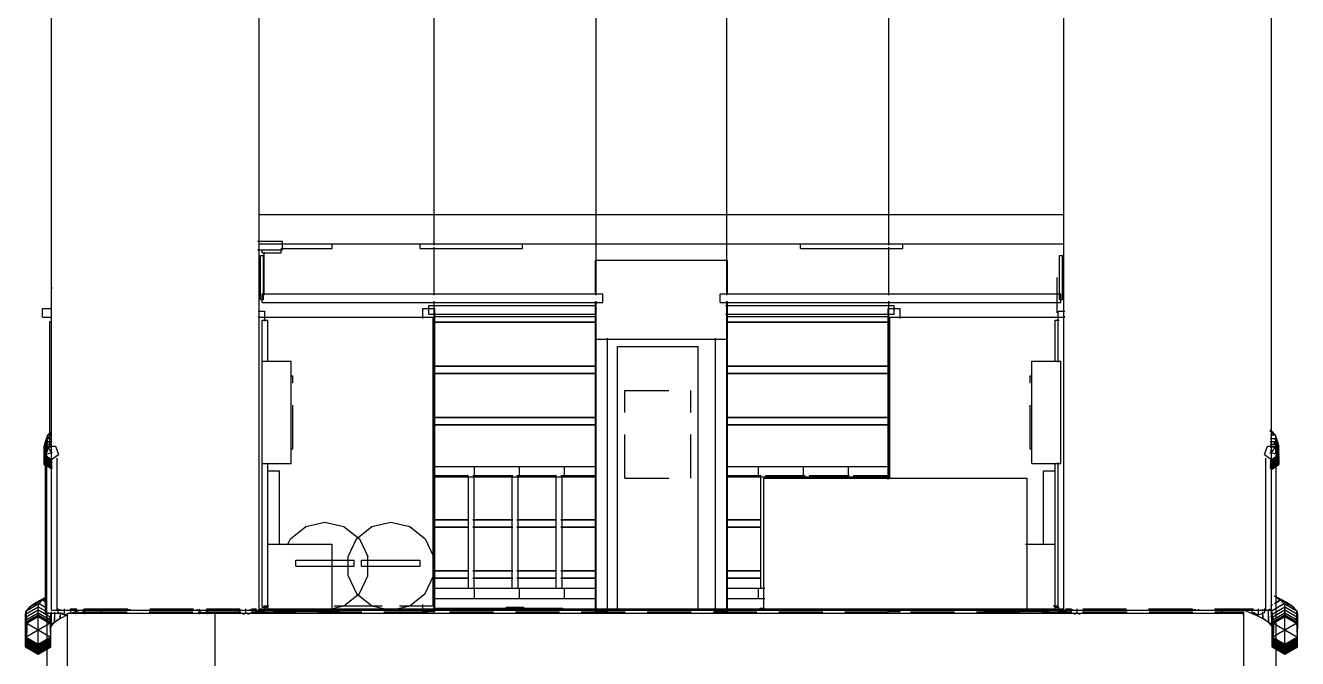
# Model space of a CAD drawing. Extents: x 5 to 836, y 5 to 589.
# Drawn here: x 422.5 to 509.5, y 228.7 to 271.9 of the extents above; entities that cross this region are included whole.
import ezdxf

# ---------------------------------------------------------------- set-up
doc = ezdxf.new("R2010")
doc.units = 0
doc.linetypes.add('DASHED', pattern=[4.5, 3, -1.5])
for name, color, linetype in [('CUT', 7, 'CONTINUOUS'), ('DETAIL', 8, 'CONTINUOUS'), ('MARKING', 4, 'DASHED'), ('OUTLINE', 7, 'CONTINUOUS')]:
    doc.layers.add(name, color=color, linetype=linetype)

msp = doc.modelspace()

# ---------------------------------------------------------------- linework, layer by layer
at = {"layer": 'CUT'}
for p, q in [((438.5, 257), (438.5, 259)), ((438.5, 259), (493.5, 259)), ((493.5, 257), (493.5, 259)), ((438.5, 257), (493.5, 257)), ((423.82, 242.63), (424.01, 243.19)), ((423.82, 242.63), (424.3, 242.28)), ((424, 231.88), (424, 242.58)), ((424.01, 243.19), (424.59, 243.19)), ((424.3, 242.28), (424.78, 242.63)), ((424.59, 243.19), (424.78, 242.63)), ((507.22, 242.63), (507.41, 243.19)), ((507.22, 242.63), (507.7, 242.28)), ((507.41, 243.19), (507.99, 243.19)), ((507.7, 242.28), (508.18, 242.63)), ((507.99, 243.19), (508.18, 242.63)), ((508, 231.88), (508, 242.58)), ((424.7, 232), (424.7, 242.38)), ((507.3, 232), (507.3, 242.38)), ((473, 232), (473, 241)), ((473, 241), (491, 241)), ((491, 232), (491, 241)), ((441, 235.4), (445, 235.4)), ((441, 235), (441, 235.4)), ((441, 235), (445, 235)), ((445, 235), (445, 235.4)), ((445.5, 235), (445.5, 235.4)), ((445.5, 235.4), (449.5, 235.4)), ((445.5, 235), (449.5, 235)), ((449.5, 235), (449.5, 235.4)), ((422.53, 231.18), (423.4, 231.68)), ((423.4, 231.68), (424.27, 231.18)), ((424, 231.88), (424, 229.06)), ((424.7, 232), (507.3, 232)), ((438.5, 232.03), (438.5, 232.08)), ((438.5, 232.08), (493.5, 232.08)), ((438.5, 232.03), (493.5, 232.03)), ((493.5, 232.03), (493.5, 232.08)), ((507.73, 231.18), (508.6, 231.68)), ((508, 229.06), (508, 231.88)), ((508.6, 231.68), (509.47, 231.18)), ((422.53, 230.18), (422.53, 231.18)), ((424.27, 230.18), (424.27, 231.18)), ((507.73, 230.18), (507.73, 231.18)), ((509.47, 230.18), (509.47, 231.18)), ((422.53, 230.18), (423.4, 229.68)), ((423.4, 229.68), (424.27, 230.18)), ((507.73, 230.18), (508.6, 229.68)), ((508.6, 229.68), (509.47, 230.18)), ((424, 229.06), (424, 227.88)), ((508, 227.88), (508, 229.06))]:
    msp.add_line(p, q, dxfattribs=at)
at = {"layer": 'DETAIL'}
for p, q in [((438.5, 232), (438.5, 276.07)), ((461.54, 253.51), (461.54, 275.8)), ((470.46, 253.51), (470.46, 275.8)), ((493.5, 232), (493.5, 276.07)), ((424.3, 232), (424.3, 273.5)), ((450.46, 256.91), (450.46, 273.07)), ((481.54, 256.91), (481.54, 273.07)), ((507.7, 232), (507.7, 273.5)), ((438.4, 257.2), (440.1, 257.2)), ((438.4, 256.6), (440.1, 256.6)), ((438.7, 256.4), (438.7, 256.6)), ((439.98, 257), (443.5, 257)), ((439.98, 256.7), (443.5, 256.7)), ((440, 256.4), (440, 256.6)), ((440.1, 256.6), (440.1, 257.2)), ((443.5, 256.7), (443.5, 257)), ((449.5, 256.7), (449.5, 257)), ((449.5, 257), (456.5, 257)), ((449.5, 256.7), (456.5, 256.7)), ((450.46, 253.51), (450.46, 256.79)), ((456.5, 256.7), (456.5, 257)), ((475.5, 256.7), (475.5, 257)), ((475.5, 257), (482.5, 257)), ((475.5, 256.7), (482.5, 256.7)), ((481.54, 253.51), (481.54, 256.79)), ((482.5, 256.7), (482.5, 257)), ((438.6, 253.2), (438.6, 256.2)), ((438.6, 256.2), (438.8, 256.2)), ((438.7, 256.4), (440, 256.4)), ((438.8, 253.2), (438.8, 256.2)), ((493.2, 256.2), (493.4, 256.2)), ((493.2, 253.2), (493.2, 256.2)), ((493.4, 253.2), (493.4, 256.2)), ((424.3, 254), (424.37, 254)), ((438.6, 253.2), (438.8, 253.2)), ((438.7, 253), (438.7, 253.6)), ((438.7, 253.6), (462, 253.6)), ((438.7, 253), (462, 253)), ((450.46, 232), (450.46, 253.09)), ((461.54, 232), (461.54, 253.09)), ((462, 253), (462, 253.6)), ((470, 253.6), (493.3, 253.6)), ((470, 253), (470, 253.6)), ((470, 253), (493.3, 253)), ((470.46, 232), (470.46, 253.09)), ((481.54, 240.96), (481.54, 253.09)), ((493.2, 253.2), (493.4, 253.2)), ((493.3, 253), (493.3, 253.6)), ((423.7, 252.6), (424.3, 252.6)), ((423.7, 252), (423.7, 252.6)), ((438.43, 252.4), (438.9, 252.4)), ((438.9, 251.72), (438.9, 252.4)), ((449.7, 252.6), (450.5, 252.6)), ((449.7, 251.9), (449.7, 252.6)), ((450.1, 252.2), (450.1, 252.8)), ((450.1, 252.8), (461.55, 252.8)), ((450.1, 252.2), (461.55, 252.2)), ((450.5, 231.9), (450.5, 252.6)), ((461.5, 231.9), (461.5, 252.6)), ((461.5, 252.6), (461.57, 252.6)), ((470.38, 252.8), (481.9, 252.8)), ((470.38, 252.2), (481.9, 252.2)), ((470.43, 252.6), (470.5, 252.6)), ((470.5, 231.9), (470.5, 252.6)), ((481.5, 252.6), (482.3, 252.6)), ((481.5, 240.92), (481.5, 252.6)), ((481.9, 252.2), (481.9, 252.8)), ((482.3, 251.9), (482.3, 252.6)), ((493.1, 248.92), (493.1, 252.4)), ((493.1, 252.4), (493.57, 252.4)), ((423.7, 252), (424.3, 252)), ((424.2, 243.12), (424.2, 251.7)), ((424.2, 251.7), (424.33, 251.7)), ((438.43, 252.04), (438.5, 252.04)), ((438.43, 252), (450.4, 252)), ((438.7, 251.8), (439.1, 251.8)), ((438.7, 232.2), (438.7, 251.8)), ((439.1, 248.94), (439.1, 251.8)), ((450.37, 251.68), (461.56, 251.68)), ((450.37, 251.65), (461.56, 251.65)), ((450.4, 232.3), (450.4, 252)), ((450.46, 252.04), (461.54, 252.04)), ((470.44, 251.68), (481.56, 251.68)), ((470.44, 251.65), (481.56, 251.65)), ((470.46, 252.04), (481.54, 252.04)), ((481.6, 252), (493.57, 252)), ((481.6, 240.96), (481.6, 252)), ((492.9, 251.8), (493.17, 251.8)), ((492.9, 248.94), (492.9, 251.8)), ((493.5, 252.04), (493.57, 252.04)), ((462.3, 231.9), (462.3, 250.57)), ((469.7, 231.9), (469.7, 250.57)), ((463, 232), (463, 250)), ((463, 250), (468.5, 250)), ((468.5, 232), (468.5, 250)), ((438.7, 249), (440.7, 249)), ((440.7, 242), (440.7, 249)), ((450.37, 248.68), (461.56, 248.68)), ((450.37, 248.66), (461.56, 248.66)), ((470.44, 248.68), (481.56, 248.68)), ((470.44, 248.66), (481.56, 248.66)), ((491.3, 249), (493.3, 249)), ((491.3, 242), (491.3, 249)), ((493.3, 242), (493.3, 249)), ((450.37, 248.18), (461.56, 248.18)), ((450.37, 248.16), (461.56, 248.16)), ((470.44, 248.18), (481.56, 248.18)), ((470.44, 248.16), (481.56, 248.16)), ((450.37, 245.18), (461.56, 245.18)), ((470.44, 245.18), (481.56, 245.18)), ((450.37, 245.16), (461.56, 245.16)), ((450.37, 244.68), (461.56, 244.68)), ((450.37, 244.66), (461.56, 244.66)), ((470.44, 245.16), (481.56, 245.16)), ((470.44, 244.68), (481.56, 244.68)), ((470.44, 244.66), (481.56, 244.66)), ((423.82, 243.17), (424.01, 243.73)), ((423.82, 243.17), (424.01, 243.72)), ((423.82, 242.95), (424.01, 243.51)), ((423.87, 243.4), (424.06, 243.96)), ((423.87, 243.41), (424.07, 243.96)), ((423.87, 243.41), (424.05, 243.61)), ((424.01, 243.73), (424.06, 243.96)), ((424.01, 243.73), (424.27, 243.72)), ((424.01, 242.81), (424.01, 243.72)), ((424.01, 243.72), (424.27, 243.72)), ((424.01, 243.51), (424.27, 243.51)), ((424.01, 243.51), (424.08, 243.41)), ((424.06, 243.96), (424.25, 243.96)), ((424.07, 243.96), (424.24, 244.16)), ((424.07, 243.96), (424.26, 243.96)), ((424.11, 243.73), (424.25, 244.1)), ((424.12, 243.72), (424.27, 244.15)), ((507.58, 244.21), (507.71, 244.22)), ((507.58, 244.21), (507.71, 244.21)), ((507.59, 244.3), (507.71, 244.22)), ((507.6, 243.72), (507.99, 243.73)), ((507.6, 243.72), (507.99, 243.72)), ((507.6, 243.51), (507.99, 243.51)), ((507.61, 243.96), (507.93, 243.96)), ((507.62, 243.96), (507.94, 243.96)), ((507.71, 244.22), (507.82, 243.91)), ((507.71, 244.21), (507.93, 243.96)), ((507.71, 244.21), (507.82, 243.91)), ((507.88, 243.72), (507.91, 243.66)), ((507.88, 243.36), (507.99, 243.51)), ((507.89, 243.73), (507.91, 243.67)), ((507.91, 243.66), (508.13, 243.41)), ((507.93, 243.96), (508.13, 243.41)), ((507.94, 243.96), (507.99, 243.73)), ((507.94, 243.96), (508.13, 243.4)), ((507.99, 243.73), (508.18, 243.17)), ((507.99, 242.71), (507.99, 243.72)), ((507.99, 243.72), (508.18, 243.17)), ((507.99, 243.51), (508.18, 242.95)), ((423.82, 243.17), (423.87, 243.4)), ((423.82, 242.76), (424.01, 243.32)), ((423.82, 241.96), (423.82, 243.17)), ((423.82, 243.17), (423.93, 243.09)), ((423.82, 243.17), (423.93, 243.09)), ((423.82, 242.6), (424.01, 243.16)), ((423.82, 242.59), (424.01, 243.15)), ((423.82, 242.51), (424.01, 243.07)), ((423.82, 242.44), (424.01, 243)), ((423.82, 242.43), (424.01, 242.99)), ((423.82, 242.95), (423.94, 242.99)), ((423.82, 242.95), (423.93, 242.88)), ((423.82, 242.35), (424.01, 242.91)), ((423.82, 242.31), (424.01, 242.87)), ((423.82, 242.76), (423.94, 242.8)), ((423.82, 242.6), (424.3, 242.76)), ((423.82, 242.76), (423.93, 242.69)), ((423.82, 242.28), (423.97, 242.72)), ((423.82, 242.22), (423.97, 242.65)), ((423.82, 242.2), (423.97, 242.63)), ((423.82, 242.6), (424.3, 242.26)), ((423.82, 242.16), (423.97, 242.6)), ((423.82, 242.59), (423.93, 242.51)), ((423.87, 243.41), (423.92, 243.37)), ((423.87, 243.4), (423.93, 243.36)), ((423.9, 231.8), (423.9, 242.7)), ((423.9, 242.7), (423.97, 242.7)), ((424.01, 243.32), (424.27, 243.32)), ((424.01, 243.16), (424.33, 243.16)), ((424.01, 243.16), (424.3, 242.76)), ((424.01, 243.15), (424.27, 243.15)), ((424.01, 243.07), (424.04, 243.02)), ((424.01, 243), (424.04, 242.95)), ((424.01, 242.99), (424.04, 242.94)), ((424.01, 242.91), (424.04, 242.86)), ((424.01, 242.87), (424.04, 242.82)), ((424.3, 242.76), (424.34, 242.81)), ((424.3, 242.76), (424.36, 242.74)), ((507.58, 242.72), (507.7, 242.76)), ((507.59, 242.91), (507.7, 242.76)), ((507.6, 243.32), (507.99, 243.32)), ((507.6, 243.16), (507.99, 243.16)), ((507.6, 243.15), (507.99, 243.15)), ((507.7, 242.76), (507.99, 243.16)), ((507.7, 242.76), (508.18, 242.6)), ((507.7, 242.26), (508.18, 242.6)), ((507.93, 243.07), (507.99, 243.07)), ((507.96, 243.02), (507.99, 243.07)), ((507.99, 243.32), (508.18, 242.76)), ((507.99, 243.16), (508.18, 242.6)), ((507.99, 243.15), (508.18, 242.59)), ((507.99, 243.07), (508.18, 242.51)), ((507.99, 243), (508.18, 242.44)), ((507.99, 242.99), (508.18, 242.43)), ((507.99, 242.91), (508.18, 242.35)), ((507.99, 242.87), (508.03, 242.74)), ((507.99, 242.84), (508.03, 242.72)), ((507.99, 242.78), (508.01, 242.71)), ((508, 242.82), (508.18, 242.76)), ((508, 242.57), (508.18, 242.51)), ((508.02, 243.33), (508.13, 243.41)), ((508.02, 243.32), (508.13, 243.4)), ((508.07, 243.09), (508.18, 243.17)), ((508.07, 242.62), (508.18, 242.31)), ((508.07, 242.59), (508.18, 242.28)), ((508.12, 243.13), (508.18, 243.17)), ((508.12, 242.97), (508.18, 242.95)), ((508.12, 242.92), (508.18, 242.95)), ((508.12, 242.72), (508.18, 242.76)), ((508.12, 242.55), (508.18, 242.59)), ((508.13, 243.4), (508.18, 243.17)), ((508.18, 241.96), (508.18, 243.17)), ((423.82, 242.51), (423.94, 242.55)), ((423.82, 242.11), (423.97, 242.54)), ((423.82, 242.51), (424.3, 242.17)), ((423.82, 242.07), (423.97, 242.5)), ((423.82, 242.43), (424, 242.49)), ((423.82, 242.44), (423.94, 242.48)), ((423.82, 242.03), (423.97, 242.47)), ((423.82, 242.44), (423.93, 242.36)), ((423.82, 242.43), (424.3, 242.08)), ((423.82, 241.99), (423.97, 242.43)), ((423.82, 241.96), (423.97, 242.4)), ((423.82, 242.35), (423.94, 242.39)), ((423.82, 241.95), (423.97, 242.38)), ((423.82, 242.35), (424.3, 242.01)), ((423.82, 242.31), (423.94, 242.35)), ((423.82, 242.28), (423.94, 242.32)), ((423.82, 242.31), (423.93, 242.23)), ((423.82, 242.28), (424.3, 241.94)), ((423.82, 242.22), (423.94, 242.26)), ((423.82, 242.2), (423.94, 242.24)), ((423.82, 242.22), (424.3, 241.87)), ((423.82, 242.16), (423.94, 242.2)), ((423.82, 242.2), (423.93, 242.12)), ((423.82, 242.16), (424.3, 241.82)), ((423.82, 242.11), (423.94, 242.15)), ((423.82, 242.11), (424.3, 241.76)), ((423.82, 242.07), (423.94, 242.11)), ((423.82, 242.03), (424, 242.09)), ((423.82, 242.07), (424.3, 241.72)), ((423.82, 242.04), (423.94, 242.07)), ((423.82, 242.04), (423.93, 241.96)), ((423.82, 242.03), (424.3, 241.68)), ((423.82, 241.99), (423.94, 242.02)), ((423.82, 242), (424.3, 241.65)), ((423.82, 241.96), (423.94, 242)), ((423.82, 241.95), (423.95, 241.99)), ((423.82, 241.99), (423.93, 241.91)), ((423.82, 241.95), (423.94, 241.98)), ((423.82, 241.96), (423.93, 241.88)), ((423.82, 241.95), (423.93, 241.87)), ((424.3, 242.26), (424.35, 242.3)), ((424.3, 242.17), (424.35, 242.21)), ((424.3, 242.08), (424.35, 242.12)), ((424.3, 242.01), (424.35, 242.05)), ((424.3, 241.94), (424.35, 241.97)), ((424.3, 241.87), (424.35, 241.91)), ((424.3, 241.82), (424.35, 241.85)), ((424.3, 241.76), (424.35, 241.8)), ((424.3, 241.72), (424.35, 241.76)), ((424.3, 241.68), (424.35, 241.72)), ((438.7, 242), (440.7, 242)), ((439.1, 232), (439.1, 242.03)), ((450.42, 241.8), (461.52, 241.8)), ((453.21, 241.1), (453.21, 241.8)), ((456.29, 241.1), (456.29, 241.8)), ((459.36, 241.1), (459.36, 241.8)), ((470.41, 241.8), (481.51, 241.8)), ((472.64, 241.1), (472.64, 241.8)), ((475.71, 241.1), (475.71, 241.8)), ((478.79, 241.1), (478.79, 241.8)), ((491.3, 242), (493.3, 242)), ((492.9, 232), (492.9, 242.03)), ((493.1, 231.9), (493.1, 242.07)), ((507.59, 242.34), (507.7, 242.26)), ((507.59, 242.24), (507.7, 242.17)), ((507.59, 242.16), (507.7, 242.08)), ((507.59, 242.08), (507.7, 242.01)), ((507.59, 242.01), (507.7, 241.94)), ((507.59, 241.95), (507.7, 241.87)), ((507.59, 241.89), (507.7, 241.82)), ((507.59, 241.84), (507.7, 241.76)), ((507.59, 241.8), (507.7, 241.72)), ((507.59, 241.76), (507.7, 241.68)), ((507.59, 241.73), (507.7, 241.65)), ((507.7, 242.17), (508.18, 242.51)), ((507.7, 242.08), (508.18, 242.43)), ((507.7, 242.01), (508.18, 242.35)), ((507.7, 241.94), (508.18, 242.28)), ((507.7, 241.87), (508.18, 242.22)), ((507.7, 241.82), (508.18, 242.16)), ((507.7, 241.76), (508.18, 242.11)), ((507.7, 241.72), (508.18, 242.07)), ((507.7, 241.69), (508.18, 242.04)), ((507.7, 241.68), (508.18, 242.03)), ((507.7, 241.65), (508.18, 242)), ((507.7, 241.64), (508.18, 241.99)), ((507.7, 241.63), (508.18, 241.98)), ((507.7, 241.61), (508.18, 241.96)), ((507.7, 241.6), (508.18, 241.95)), ((508, 242.49), (508.18, 242.43)), ((508, 242.28), (508.18, 242.22)), ((508, 242.17), (508.18, 242.11)), ((508, 242.09), (508.18, 242.03)), ((508, 242.06), (508.18, 242)), ((508.05, 241.99), (508.18, 241.95)), ((508.06, 242.39), (508.18, 242.35)), ((508.06, 242.2), (508.18, 242.16)), ((508.06, 242), (508.18, 241.96)), ((508.06, 241.98), (508.18, 241.95)), ((508.07, 242.53), (508.18, 242.22)), ((508.07, 242.51), (508.18, 242.2)), ((508.07, 242.47), (508.18, 242.16)), ((508.07, 242.42), (508.18, 242.11)), ((508.07, 242.38), (508.18, 242.07)), ((508.07, 242.35), (508.18, 242.03)), ((508.07, 242.31), (508.18, 241.99)), ((508.07, 242.29), (508.18, 241.96)), ((508.07, 242.26), (508.18, 241.95)), ((508.12, 242.46), (508.18, 242.44)), ((508.12, 242.4), (508.18, 242.44)), ((508.12, 242.33), (508.18, 242.31)), ((508.12, 242.27), (508.18, 242.31)), ((508.12, 242.3), (508.18, 242.28)), ((508.12, 242.22), (508.18, 242.2)), ((508.12, 242.16), (508.18, 242.2)), ((508.12, 242.09), (508.18, 242.07)), ((508.12, 242.06), (508.18, 242.04)), ((508.12, 242.01), (508.18, 241.99)), ((508.12, 242), (508.18, 241.98)), ((424.3, 241.65), (424.35, 241.69)), ((439.1, 241.5), (439.9, 241.5)), ((439.9, 236.5), (439.9, 241.5)), ((450.37, 241.19), (452.82, 241.19)), ((450.37, 241.17), (452.82, 241.17)), ((450.42, 241.1), (461.52, 241.1)), ((452.8, 233.5), (452.8, 241.1)), ((453.1, 241.19), (455.83, 241.19)), ((453.1, 241.17), (455.83, 241.17)), ((453.2, 233.5), (453.2, 241.1)), ((455.8, 233.5), (455.8, 241.1)), ((456.11, 241.19), (458.83, 241.19)), ((456.11, 241.17), (458.83, 241.17)), ((456.2, 233.5), (456.2, 241.1)), ((458.8, 233.5), (458.8, 241.1)), ((459.11, 241.19), (461.56, 241.19)), ((459.11, 241.17), (461.56, 241.17)), ((459.2, 233.5), (459.2, 241.1)), ((470.41, 241.1), (481.51, 241.1)), ((470.44, 241.19), (472.82, 241.19)), ((470.44, 241.17), (472.82, 241.17)), ((472.8, 233.5), (472.8, 241.1)), ((473, 232), (473, 241)), ((473, 241), (491, 241)), ((473.1, 241.19), (475.82, 241.19)), ((473.1, 241.17), (475.82, 241.17)), ((473.2, 240.96), (473.2, 241.1)), ((475.8, 240.96), (475.8, 241.1)), ((476.1, 241.19), (478.83, 241.19)), ((476.1, 241.17), (478.83, 241.17)), ((476.2, 240.96), (476.2, 241.1)), ((478.8, 240.96), (478.8, 241.1)), ((479.11, 241.19), (481.56, 241.19)), ((479.11, 241.17), (481.56, 241.17)), ((479.2, 240.96), (479.2, 241.1)), ((491, 232), (491, 241)), ((492.1, 241.5), (492.9, 241.5)), ((492.1, 236.5), (492.1, 241.5)), ((507.59, 241.69), (507.7, 241.61)), ((507.59, 241.68), (507.7, 241.6)), ((507.65, 241.68), (507.7, 241.64)), ((507.65, 241.67), (507.7, 241.63)), ((440.65, 236.87), (441.7, 237.7)), ((441.7, 237.7), (443, 238)), ((443, 238), (444.3, 237.7)), ((444.3, 237.7), (445.35, 236.87)), ((445.15, 236.87), (446.2, 237.7)), ((446.2, 237.7), (447.5, 238)), ((447.5, 238), (448.8, 237.7)), ((448.8, 237.7), (449.85, 236.87)), ((450.37, 238.19), (452.82, 238.19)), ((450.37, 238.17), (452.82, 238.17)), ((450.37, 237.69), (452.82, 237.69)), ((450.37, 237.67), (452.82, 237.67)), ((453.1, 238.19), (455.83, 238.19)), ((453.1, 238.17), (455.83, 238.17)), ((453.1, 237.69), (455.83, 237.69)), ((453.1, 237.67), (455.83, 237.67)), ((456.11, 238.19), (458.83, 238.19)), ((456.11, 238.17), (458.83, 238.17)), ((456.11, 237.69), (458.83, 237.69)), ((456.11, 237.67), (458.83, 237.67)), ((459.11, 238.19), (461.56, 238.19)), ((459.11, 238.17), (461.56, 238.17)), ((459.11, 237.69), (461.56, 237.69)), ((459.11, 237.67), (461.56, 237.67)), ((470.44, 238.19), (472.82, 238.19)), ((470.44, 238.17), (472.82, 238.17)), ((470.44, 237.69), (472.82, 237.69)), ((470.44, 237.67), (472.82, 237.67)), ((439.1, 236.5), (443.5, 236.5)), ((440.45, 236.45), (440.65, 236.87)), ((443.5, 232), (443.5, 236.5)), ((444.58, 235.67), (445.15, 236.87)), ((445.35, 236.87), (445.92, 235.67)), ((449.85, 236.87), (450.42, 235.67)), ((490.87, 236.5), (492.9, 236.5)), ((444.58, 234.33), (444.58, 235.67)), ((445.92, 234.33), (445.92, 235.67)), ((450.42, 234.33), (450.42, 235.67)), ((444.58, 234.33), (445.15, 233.13)), ((445.35, 233.13), (445.92, 234.33)), ((449.85, 233.13), (450.42, 234.33)), ((450.37, 234.7), (452.82, 234.7)), ((450.37, 234.68), (452.82, 234.68)), ((450.37, 234.2), (452.82, 234.2)), ((450.37, 234.18), (452.82, 234.18)), ((453.1, 234.7), (455.83, 234.7)), ((453.1, 234.68), (455.83, 234.68)), ((453.1, 234.2), (455.83, 234.2)), ((453.1, 234.18), (455.83, 234.18)), ((456.11, 234.7), (458.83, 234.7)), ((456.11, 234.68), (458.83, 234.68)), ((456.11, 234.2), (458.83, 234.2)), ((456.11, 234.18), (458.83, 234.18)), ((459.11, 234.7), (461.56, 234.7)), ((459.11, 234.68), (461.56, 234.68)), ((459.11, 234.2), (461.56, 234.2)), ((459.11, 234.18), (461.56, 234.18)), ((470.44, 234.7), (472.82, 234.7)), ((470.44, 234.68), (472.82, 234.68)), ((470.44, 234.2), (472.82, 234.2)), ((470.44, 234.18), (472.82, 234.18)), ((444.3, 232.3), (445.35, 233.13)), ((445.15, 233.13), (446.2, 232.3)), ((448.8, 232.3), (449.85, 233.13)), ((450.42, 233.5), (461.52, 233.5)), ((453.21, 232.8), (453.21, 233.5)), ((456.29, 232.8), (456.29, 233.5)), ((459.36, 232.8), (459.36, 233.5)), ((470.41, 233.5), (473.07, 233.5)), ((472.64, 232.8), (472.64, 233.5)), ((422.53, 231.72), (423.4, 232.22)), ((422.54, 231.72), (423.4, 232.22)), ((422.59, 231.96), (423.45, 232.45)), ((422.6, 231.97), (423.47, 232.45)), ((422.6, 231.97), (422.82, 232.22)), ((422.81, 232.02), (422.82, 232.22)), ((422.82, 232.22), (423.69, 232.7)), ((422.82, 232.04), (422.83, 232.24)), ((422.83, 232.24), (423.71, 232.7)), ((422.83, 232.24), (423.23, 232.51)), ((423.22, 232.31), (423.23, 232.51)), ((423.23, 232.51), (423.93, 232.88)), ((423.23, 232.33), (423.24, 232.52)), ((423.24, 232.52), (423.95, 232.88)), ((423.24, 232.52), (423.81, 232.82)), ((423.4, 232.22), (423.45, 232.45)), ((423.4, 229), (423.4, 232.22)), ((423.4, 232.22), (423.92, 231.92)), ((423.4, 232.22), (423.92, 231.92)), ((423.45, 232.45), (423.92, 232.18)), ((423.47, 232.45), (423.69, 232.7)), ((423.47, 232.45), (423.93, 232.17)), ((423.69, 232.7), (423.92, 232.56)), ((423.71, 232.7), (423.94, 232.86)), ((423.71, 232.7), (423.94, 232.56)), ((423.81, 232.82), (423.93, 232.88)), ((423.81, 232.75), (423.81, 232.82)), ((423.82, 232.77), (423.83, 232.83)), ((423.83, 232.83), (423.94, 232.89)), ((423.83, 232.83), (423.95, 232.88)), ((438.7, 232.2), (439.1, 232.2)), ((438.81, 232.3), (439.16, 232.3)), ((438.9, 231.9), (438.9, 232.25)), ((443, 232), (444.3, 232.3)), ((443.63, 232.3), (446.91, 232.3)), ((446.2, 232.3), (447.5, 232)), ((447.5, 232), (448.8, 232.3)), ((448.1, 232.3), (450.4, 232.3)), ((449.7, 231.9), (449.7, 232.39)), ((450.4, 232.13), (459.25, 232.13)), ((450.42, 232.8), (461.52, 232.8)), ((455.4, 232.2), (456.6, 232.2)), ((459.25, 232.01), (459.25, 232.13)), ((470.41, 232.8), (473.06, 232.8)), ((472.75, 232.13), (473.03, 232.13)), ((472.75, 232.01), (472.75, 232.13)), ((492.77, 232.3), (493.12, 232.3)), ((492.9, 232.2), (493.17, 232.2)), ((507.62, 232.29), (507.79, 232.39)), ((507.67, 231.93), (508.53, 232.45)), ((507.68, 231.95), (508.55, 232.45)), ((507.73, 231.72), (508.6, 232.22)), ((507.73, 231.72), (508.6, 232.22)), ((507.87, 232.97), (508.76, 232.52)), ((507.88, 232.98), (508.17, 232.83)), ((507.89, 232.97), (508.29, 232.7)), ((507.89, 232.97), (508.77, 232.51)), ((507.89, 232.97), (508.19, 232.82)), ((507.89, 232.45), (508.29, 232.7)), ((507.91, 232.46), (508.31, 232.7)), ((507.92, 232.94), (508.17, 232.83)), ((508.17, 232.83), (508.19, 232.63)), ((508.19, 232.82), (508.76, 232.52)), ((508.19, 232.82), (508.2, 232.62)), ((508.29, 232.7), (509.17, 232.24)), ((508.31, 232.7), (508.53, 232.45)), ((508.31, 232.7), (509.18, 232.22)), ((508.53, 232.45), (509.4, 231.97)), ((508.55, 232.45), (508.6, 232.22)), ((508.55, 232.45), (509.41, 231.96)), ((508.6, 229), (508.6, 232.22)), ((508.6, 232.22), (509.47, 231.72)), ((508.6, 232.22), (509.46, 231.72)), ((508.76, 232.52), (508.77, 232.33)), ((508.77, 232.51), (509.17, 232.24)), ((508.77, 232.51), (508.78, 232.31)), ((509.17, 232.24), (509.18, 232.04)), ((509.18, 232.22), (509.4, 231.97)), ((509.18, 232.22), (509.19, 232.02)), ((422.53, 231.51), (423.4, 232.01)), ((422.53, 231.32), (423.4, 231.82)), ((422.53, 229.5), (422.53, 231.72)), ((422.53, 230.72), (422.54, 231.72)), ((422.53, 231.16), (423.4, 231.66)), ((422.53, 231.15), (423.4, 231.65)), ((422.53, 231.07), (423.4, 231.57)), ((422.53, 231.32), (422.65, 231.25)), ((422.54, 231.72), (422.59, 231.96)), ((422.54, 231.51), (422.65, 231.45)), ((422.57, 230.97), (422.6, 231.97)), ((422.58, 230.96), (422.59, 231.96)), ((423.4, 232.01), (424.27, 231.51)), ((423.4, 231.82), (424.27, 231.32)), ((423.4, 231.66), (424.27, 231.16)), ((423.4, 231.65), (424.27, 231.15)), ((423.4, 231.57), (424.27, 231.07)), ((423.9, 231.8), (425.1, 231.8)), ((424.09, 231.82), (424.27, 231.72)), ((424.09, 231.41), (424.26, 231.51)), ((424.09, 231.22), (424.27, 231.32)), ((424.1, 231.82), (424.27, 231.72)), ((424.26, 230.72), (424.27, 231.72)), ((424.27, 231.72), (424.31, 231.89)), ((424.27, 229.5), (424.27, 231.72)), ((424.3, 232), (450.46, 232)), ((424.3, 230.93), (424.32, 231.87)), ((424.31, 230.95), (424.32, 231.88)), ((424.52, 231.17), (424.54, 231.84)), ((424.52, 231.17), (424.92, 231.44)), ((424.53, 231.18), (424.54, 231.85)), ((424.68, 231.32), (424.92, 231.44)), ((424.73, 231.34), (424.91, 231.43)), ((424.77, 231.83), (424.77, 232.1)), ((424.77, 231.83), (425.2, 231.67)), ((424.9, 232), (424.9, 232.07)), ((424.91, 231.43), (424.93, 231.76)), ((424.91, 231.43), (425.43, 231.69)), ((424.92, 231.44), (424.93, 231.84)), ((425.2, 231.67), (425.2, 232.09)), ((425.2, 231.67), (425.63, 231.83)), ((425.4, 216.67), (425.4, 231.8)), ((425.4, 231.8), (505.8, 231.8)), ((425.6, 231.76), (426.04, 231.94)), ((425.63, 231.83), (425.63, 232.1)), ((426, 232), (426.04, 232.09)), ((426, 232), (426.04, 231.91)), ((426.04, 231.91), (426.15, 231.85)), ((426.15, 231.85), (426.3, 231.83)), ((426.3, 231.83), (426.45, 231.85)), ((426.45, 231.85), (426.56, 231.91)), ((426.56, 232.09), (426.6, 232)), ((426.56, 231.91), (426.6, 232)), ((427.55, 232), (427.55, 232.07)), ((429.28, 232), (429.28, 232.07)), ((429.5, 232), (429.5, 232.07)), ((429.72, 232), (429.72, 232.07)), ((432.9, 232), (432.9, 232.07)), ((434.28, 232), (434.28, 232.07)), ((434.4, 232), (434.44, 232.09)), ((434.4, 232), (434.44, 231.91)), ((434.44, 231.91), (434.55, 231.85)), ((434.55, 231.85), (434.7, 231.83)), ((434.7, 231.83), (434.85, 231.85)), ((434.85, 231.85), (434.96, 231.91)), ((434.96, 232.09), (435, 232)), ((434.96, 231.91), (435, 232)), ((434.98, 232), (434.98, 232.07)), ((435.2, 232), (435.2, 232.07)), ((435.4, 232), (435.4, 232.07)), ((435.42, 232), (435.42, 232.07)), ((435.5, 211.42), (435.5, 231.8)), ((437.17, 231.83), (437.17, 232.1)), ((437.17, 231.83), (437.48, 231.72)), ((437.6, 231.74), (437.6, 232.09)), ((437.72, 231.72), (438.03, 231.83)), ((437.9, 232), (437.9, 232.07)), ((438.03, 231.83), (438.03, 232.1)), ((438.3, 231.9), (438.3, 232.04)), ((438.3, 231.9), (438.9, 231.9)), ((438.83, 232.01), (439.5, 232.01)), ((439.5, 231.9), (439.5, 232.07)), ((439.5, 231.9), (443.1, 231.9)), ((443, 231.95), (443, 232.09)), ((443, 231.95), (444, 231.95)), ((443.1, 231.9), (443.1, 232.04)), ((443.9, 232), (443.9, 232.07)), ((444, 231.95), (444, 232.09)), ((445.25, 232.01), (445.25, 232.07)), ((445.25, 232.01), (449.71, 232.01)), ((449.7, 231.9), (450.5, 231.9)), ((450.4, 232.01), (459.25, 232.01)), ((455.4, 232), (456.6, 232)), ((461.5, 231.9), (462.3, 231.9)), ((461.54, 232), (470.46, 232)), ((465.4, 232.01), (465.4, 232.07)), ((465.4, 232.01), (466.6, 232.01)), ((466.6, 232.01), (466.6, 232.07)), ((469.7, 231.9), (470.5, 231.9)), ((472.75, 232.01), (481.53, 232.01)), ((473, 232), (507.7, 232)), ((481.5, 231.9), (481.5, 232.04)), ((481.5, 231.9), (482.3, 231.9)), ((481.54, 232), (481.54, 232.07)), ((482.22, 232.01), (486.75, 232.01)), ((482.3, 231.9), (482.3, 232.04)), ((486.75, 232.01), (486.75, 232.07)), ((488, 231.95), (488, 232.09)), ((488, 231.95), (488.93, 231.95)), ((488.1, 232), (488.1, 232.07)), ((488.5, 232), (488.5, 232.07)), ((488.9, 231.9), (488.9, 232.04)), ((488.9, 231.9), (492.5, 231.9)), ((492.5, 231.9), (492.5, 232.07)), ((492.5, 232.01), (493.17, 232.01)), ((493.1, 231.9), (493.7, 231.9)), ((493.7, 231.9), (493.7, 232.04)), ((493.97, 231.83), (493.97, 232.1)), ((493.97, 231.83), (494.28, 231.72)), ((494.1, 232), (494.1, 232.07)), ((494.4, 231.74), (494.4, 232.09)), ((494.52, 231.72), (494.83, 231.83)), ((494.83, 231.83), (494.83, 232.1)), ((497.28, 232), (497.28, 232.07)), ((497.5, 232), (497.5, 232.07)), ((497.72, 232), (497.72, 232.07)), ((502.28, 232), (502.28, 232.07)), ((502.5, 232), (502.5, 232.07)), ((502.72, 232), (502.72, 232.07)), ((504.45, 232), (504.45, 232.07)), ((505.53, 232.09), (505.78, 232)), ((505.76, 232.08), (505.77, 232.02)), ((505.77, 232.07), (505.78, 232)), ((505.77, 232.02), (505.83, 231.99)), ((505.77, 232.02), (506.53, 231.7)), ((505.78, 232), (505.84, 231.98)), ((505.8, 215.64), (505.8, 231.8)), ((506.37, 231.83), (506.37, 232.1)), ((506.37, 231.83), (506.8, 231.67)), ((506.51, 231.85), (506.51, 231.72)), ((506.51, 231.72), (506.63, 231.66)), ((506.51, 231.72), (507.09, 231.43)), ((506.52, 231.84), (506.53, 231.7)), ((506.53, 231.7), (506.64, 231.65)), ((506.8, 231.67), (506.8, 232.09)), ((506.8, 231.67), (507.23, 231.83)), ((507.07, 231.89), (507.09, 231.43)), ((507.07, 231.84), (507.08, 231.44)), ((507.08, 231.44), (507.26, 231.35)), ((507.08, 231.44), (507.48, 231.17)), ((507.09, 231.43), (507.21, 231.37)), ((507.1, 232), (507.1, 232.07)), ((507.23, 231.83), (507.23, 232.1)), ((507.45, 232.05), (507.47, 231.18)), ((507.45, 232.04), (507.48, 231.17)), ((507.54, 232.08), (507.67, 231.93)), ((507.67, 231.93), (507.7, 230.93)), ((507.68, 231.95), (507.69, 230.95)), ((507.68, 231.95), (507.73, 231.72)), ((507.73, 231.51), (508.6, 232.01)), ((507.73, 231.32), (508.6, 231.82)), ((507.73, 229.5), (507.73, 231.72)), ((507.73, 231.72), (507.74, 230.72)), ((507.73, 231.16), (508.6, 231.66)), ((507.73, 231.15), (508.6, 231.65)), ((507.73, 231.07), (508.6, 231.57)), ((507.73, 231.32), (507.85, 231.25)), ((507.74, 231.51), (507.85, 231.44)), ((508.6, 232.01), (509.47, 231.51)), ((508.6, 231.82), (509.47, 231.32)), ((508.6, 231.66), (509.47, 231.16)), ((508.6, 231.65), (509.47, 231.15)), ((508.6, 231.57), (509.47, 231.07)), ((509.29, 231.41), (509.46, 231.51)), ((509.29, 231.22), (509.47, 231.32)), ((509.4, 231.97), (509.43, 230.97)), ((509.41, 231.96), (509.46, 231.72)), ((509.41, 231.96), (509.42, 230.96)), ((509.46, 231.72), (509.47, 230.72)), ((509.47, 229.5), (509.47, 231.72)), ((422.53, 230.16), (424.27, 231.16)), ((422.53, 231.16), (424.27, 230.16)), ((422.53, 231.15), (422.65, 231.08)), ((422.53, 231.07), (422.65, 231)), ((422.53, 230.99), (422.65, 231.06)), ((422.53, 230.98), (422.65, 231.05)), ((422.53, 230.98), (422.65, 230.92)), ((422.53, 230.91), (422.65, 230.97)), ((422.53, 230.72), (422.58, 230.96)), ((422.53, 230.86), (422.65, 230.93)), ((422.53, 230.91), (422.65, 230.84)), ((422.53, 230.84), (422.65, 230.9)), ((422.53, 230.86), (422.65, 230.8)), ((422.53, 230.84), (422.65, 230.77)), ((422.53, 230.77), (422.65, 230.84)), ((422.53, 230.75), (422.65, 230.82)), ((422.53, 230.72), (422.65, 230.78)), ((422.53, 230.77), (422.65, 230.71)), ((422.53, 230.75), (422.65, 230.69)), ((422.53, 230.66), (422.65, 230.73)), ((422.53, 230.72), (422.65, 230.65)), ((422.53, 230.72), (422.65, 230.65)), ((422.53, 230.72), (422.65, 230.66)), ((422.53, 230.62), (422.65, 230.69)), ((422.53, 230.59), (422.65, 230.66)), ((422.53, 230.66), (422.65, 230.59)), ((422.53, 230.58), (422.65, 230.65)), ((422.53, 230.62), (422.65, 230.55)), ((422.53, 230.55), (422.65, 230.62)), ((422.53, 230.54), (422.65, 230.61)), ((422.53, 230.53), (422.65, 230.6)), ((422.53, 230.59), (422.65, 230.52)), ((422.53, 230.51), (422.65, 230.58)), ((422.53, 230.5), (422.65, 230.57)), ((422.53, 230.55), (422.65, 230.49)), ((422.53, 230.53), (422.65, 230.46)), ((422.53, 230.51), (422.65, 230.45)), ((422.53, 230.51), (422.65, 230.44)), ((422.53, 230.5), (422.65, 230.43)), ((422.57, 230.97), (422.66, 231.07)), ((422.57, 230.97), (422.63, 230.94)), ((422.58, 230.96), (422.64, 230.92)), ((424.19, 230.87), (424.3, 230.93)), ((424.2, 230.88), (424.31, 230.95)), ((424.21, 231.11), (424.27, 231.15)), ((424.21, 231.03), (424.27, 231.07)), ((424.21, 231.03), (424.27, 230.99)), ((424.21, 231.02), (424.27, 230.98)), ((424.21, 230.95), (424.27, 230.98)), ((424.21, 230.94), (424.27, 230.91)), ((424.21, 230.87), (424.27, 230.91)), ((424.21, 230.9), (424.27, 230.86)), ((424.21, 230.87), (424.27, 230.84)), ((424.21, 230.83), (424.27, 230.86)), ((424.21, 230.8), (424.27, 230.84)), ((424.21, 230.81), (424.27, 230.77)), ((424.21, 230.79), (424.27, 230.75)), ((424.21, 230.74), (424.27, 230.77)), ((424.21, 230.75), (424.27, 230.72)), ((424.21, 230.72), (424.27, 230.75)), ((424.21, 230.68), (424.27, 230.72)), ((424.21, 230.68), (424.26, 230.72)), ((424.21, 230.7), (424.27, 230.66)), ((424.21, 230.63), (424.27, 230.66)), ((424.21, 230.65), (424.27, 230.62)), ((424.21, 230.59), (424.27, 230.62)), ((424.21, 230.62), (424.27, 230.58)), ((424.21, 230.62), (424.27, 230.59)), ((424.21, 230.55), (424.27, 230.59)), ((424.21, 230.59), (424.27, 230.55)), ((424.21, 230.57), (424.27, 230.54)), ((424.21, 230.56), (424.27, 230.53)), ((424.21, 230.52), (424.27, 230.55)), ((424.21, 230.55), (424.27, 230.51)), ((424.21, 230.54), (424.27, 230.5)), ((424.21, 230.5), (424.27, 230.53)), ((424.21, 230.48), (424.27, 230.51)), ((424.21, 230.47), (424.27, 230.5)), ((424.21, 230.47), (424.27, 230.5)), ((424.26, 230.72), (424.31, 230.95)), ((424.28, 231.05), (424.52, 231.17)), ((424.29, 231.06), (424.53, 231.18)), ((424.3, 230.93), (424.53, 231.18)), ((507.47, 231.18), (507.77, 231.02)), ((507.47, 231.18), (507.7, 230.93)), ((507.48, 231.17), (507.72, 231.05)), ((507.69, 230.95), (507.86, 230.85)), ((507.69, 230.95), (507.74, 230.72)), ((507.7, 230.93), (507.81, 230.87)), ((507.73, 230.16), (509.47, 231.16)), ((507.73, 231.16), (509.47, 230.16)), ((507.73, 231.15), (507.85, 231.08)), ((507.73, 231.07), (507.85, 231)), ((507.73, 230.99), (507.85, 231.06)), ((507.73, 230.98), (507.85, 231.05)), ((507.73, 230.98), (507.85, 230.92)), ((507.73, 230.91), (507.85, 230.97)), ((507.73, 230.86), (507.85, 230.93)), ((507.73, 230.91), (507.85, 230.84)), ((507.73, 230.84), (507.85, 230.9)), ((507.73, 230.86), (507.85, 230.8)), ((507.73, 230.84), (507.85, 230.77)), ((507.73, 230.77), (507.85, 230.84)), ((507.73, 230.75), (507.85, 230.82)), ((507.73, 230.72), (507.85, 230.78)), ((507.73, 230.77), (507.85, 230.71)), ((507.73, 230.75), (507.85, 230.69)), ((507.73, 230.66), (507.85, 230.73)), ((507.73, 230.72), (507.85, 230.65)), ((507.73, 230.62), (507.85, 230.69)), ((507.73, 230.59), (507.85, 230.66)), ((507.73, 230.66), (507.85, 230.59)), ((507.73, 230.58), (507.85, 230.65)), ((507.73, 230.62), (507.85, 230.55)), ((507.73, 230.55), (507.85, 230.62)), ((507.73, 230.54), (507.85, 230.61)), ((507.73, 230.53), (507.85, 230.6)), ((507.73, 230.59), (507.85, 230.52)), ((507.73, 230.51), (507.85, 230.58)), ((507.73, 230.5), (507.85, 230.57)), ((507.73, 230.55), (507.85, 230.49)), ((507.73, 230.53), (507.85, 230.46)), ((507.73, 230.51), (507.85, 230.45)), ((507.73, 230.51), (507.85, 230.44)), ((507.73, 230.5), (507.85, 230.43)), ((507.74, 230.72), (507.85, 230.65)), ((509.38, 231.02), (509.43, 230.97)), ((509.41, 231.11), (509.47, 231.15)), ((509.41, 231.03), (509.47, 231.07)), ((509.41, 231.03), (509.47, 230.99)), ((509.41, 231.02), (509.47, 230.98)), ((509.41, 230.95), (509.47, 230.98)), ((509.41, 230.94), (509.47, 230.91)), ((509.41, 230.87), (509.47, 230.91)), ((509.41, 230.9), (509.47, 230.86)), ((509.41, 230.87), (509.47, 230.84)), ((509.41, 230.83), (509.47, 230.86)), ((509.41, 230.8), (509.47, 230.84)), ((509.41, 230.81), (509.47, 230.77)), ((509.41, 230.79), (509.47, 230.75)), ((509.41, 230.74), (509.47, 230.77)), ((509.41, 230.75), (509.47, 230.72)), ((509.41, 230.72), (509.47, 230.75)), ((509.41, 230.68), (509.47, 230.72)), ((509.41, 230.69), (509.47, 230.72)), ((509.41, 230.69), (509.47, 230.72)), ((509.41, 230.7), (509.47, 230.66)), ((509.41, 230.63), (509.47, 230.66)), ((509.41, 230.65), (509.47, 230.62)), ((509.41, 230.59), (509.47, 230.62)), ((509.41, 230.62), (509.47, 230.58)), ((509.41, 230.62), (509.47, 230.59)), ((509.41, 230.55), (509.47, 230.59)), ((509.41, 230.59), (509.47, 230.55)), ((509.41, 230.57), (509.47, 230.54)), ((509.41, 230.56), (509.47, 230.53)), ((509.41, 230.52), (509.47, 230.55)), ((509.41, 230.55), (509.47, 230.51)), ((509.41, 230.54), (509.47, 230.5)), ((509.41, 230.5), (509.47, 230.53)), ((509.41, 230.48), (509.47, 230.51)), ((509.41, 230.47), (509.47, 230.51)), ((509.41, 230.47), (509.47, 230.5)), ((509.42, 230.96), (509.47, 230.72)), ((422.53, 230.32), (422.65, 230.38)), ((422.53, 230.32), (422.65, 230.25)), ((422.53, 230.15), (422.65, 230.21)), ((422.53, 230.16), (423.4, 229.66)), ((422.53, 230.15), (422.65, 230.08)), ((422.53, 230.07), (422.65, 230.13)), ((422.53, 230.07), (423.4, 229.57)), ((422.53, 229.98), (422.65, 230.05)), ((422.53, 229.99), (422.65, 229.93)), ((422.53, 229.98), (423.4, 229.48)), ((422.53, 229.91), (422.65, 229.97)), ((422.53, 229.86), (422.65, 229.93)), ((422.53, 229.91), (423.4, 229.41)), ((422.53, 229.84), (422.65, 229.9)), ((422.53, 229.86), (422.65, 229.8)), ((422.53, 229.84), (423.4, 229.34)), ((422.53, 229.77), (422.65, 229.84)), ((422.53, 229.75), (422.65, 229.82)), ((422.53, 229.72), (422.65, 229.78)), ((422.53, 229.77), (423.4, 229.27)), ((422.53, 229.75), (422.65, 229.69)), ((422.53, 229.66), (422.65, 229.73)), ((422.53, 229.72), (423.4, 229.22)), ((422.53, 229.62), (422.65, 229.69)), ((422.53, 229.66), (423.4, 229.16)), ((422.53, 229.58), (422.65, 229.65)), ((422.53, 229.62), (423.4, 229.12)), ((422.53, 229.55), (422.65, 229.62)), ((422.53, 229.53), (422.65, 229.6)), ((422.53, 229.59), (423.4, 229.09)), ((422.53, 229.58), (423.4, 229.08)), ((422.53, 229.51), (422.65, 229.58)), ((422.53, 229.5), (422.65, 229.57)), ((422.53, 229.5), (422.65, 229.57)), ((422.53, 229.55), (423.4, 229.05)), ((422.53, 229.55), (423.4, 229.05)), ((422.53, 229.54), (423.4, 229.04)), ((422.53, 229.53), (423.4, 229.03)), ((423.4, 229.66), (424.27, 230.16)), ((423.4, 229.57), (424.27, 230.07)), ((423.4, 229.48), (424.27, 229.98)), ((423.4, 229.41), (424.27, 229.91)), ((423.4, 229.34), (424.27, 229.84)), ((423.4, 229.27), (424.27, 229.77)), ((423.4, 229.22), (424.27, 229.72)), ((423.4, 229.16), (424.27, 229.66)), ((423.4, 229.12), (424.27, 229.62)), ((423.4, 229.09), (424.27, 229.59)), ((423.4, 229.08), (424.27, 229.58)), ((423.4, 229.05), (424.27, 229.55)), ((423.4, 229.04), (424.27, 229.54)), ((423.4, 229.03), (424.27, 229.53)), ((424.09, 230.08), (424.27, 229.98)), ((424.09, 229.68), (424.27, 229.58)), ((424.15, 229.97), (424.27, 229.91)), ((424.15, 229.78), (424.27, 229.72)), ((424.15, 229.69), (424.27, 229.62)), ((424.15, 229.6), (424.27, 229.53)), ((424.15, 229.58), (424.27, 229.51)), ((424.15, 229.57), (424.27, 229.5)), ((424.15, 229.57), (424.27, 229.5)), ((424.21, 230.35), (424.27, 230.32)), ((424.21, 230.28), (424.27, 230.32)), ((424.21, 230.18), (424.27, 230.15)), ((424.21, 230.11), (424.27, 230.15)), ((424.21, 230.1), (424.27, 230.07)), ((424.21, 229.96), (424.27, 229.99)), ((424.21, 229.9), (424.27, 229.86)), ((424.21, 229.87), (424.27, 229.84)), ((424.21, 229.83), (424.27, 229.86)), ((424.21, 229.81), (424.27, 229.77)), ((424.21, 229.79), (424.27, 229.75)), ((424.21, 229.72), (424.27, 229.75)), ((424.21, 229.69), (424.27, 229.66)), ((424.21, 229.59), (424.27, 229.55)), ((507.73, 230.32), (507.85, 230.38)), ((507.73, 230.32), (507.85, 230.25)), ((507.73, 230.15), (507.85, 230.21)), ((507.73, 230.16), (508.6, 229.66)), ((507.73, 230.15), (507.85, 230.08)), ((507.73, 230.07), (507.85, 230.13)), ((507.73, 230.07), (508.6, 229.57)), ((507.73, 229.98), (507.85, 230.05)), ((507.73, 229.99), (507.85, 229.93)), ((507.73, 229.98), (508.6, 229.48)), ((507.73, 229.91), (507.85, 229.97)), ((507.73, 229.86), (507.85, 229.93)), ((507.73, 229.91), (508.6, 229.41)), ((507.73, 229.84), (507.85, 229.9)), ((507.73, 229.86), (507.85, 229.8)), ((507.73, 229.84), (508.6, 229.34)), ((507.73, 229.77), (507.85, 229.84)), ((507.73, 229.75), (507.85, 229.82)), ((507.73, 229.72), (507.85, 229.78)), ((507.73, 229.77), (508.6, 229.27)), ((507.73, 229.75), (507.85, 229.69)), ((507.73, 229.66), (507.85, 229.73)), ((507.73, 229.72), (508.6, 229.22)), ((507.73, 229.62), (507.85, 229.69)), ((507.73, 229.66), (508.6, 229.16)), ((507.73, 229.58), (507.85, 229.65)), ((507.73, 229.62), (508.6, 229.12)), ((507.73, 229.55), (507.85, 229.62)), ((507.73, 229.53), (507.85, 229.6)), ((507.73, 229.59), (508.6, 229.09)), ((507.73, 229.58), (508.6, 229.08)), ((507.73, 229.51), (507.85, 229.58)), ((507.73, 229.5), (507.85, 229.57)), ((507.73, 229.5), (507.85, 229.57)), ((507.73, 229.55), (508.6, 229.05)), ((507.73, 229.54), (508.6, 229.04)), ((507.73, 229.53), (508.6, 229.03)), ((508.6, 229.66), (509.47, 230.16)), ((508.6, 229.57), (509.47, 230.07)), ((508.6, 229.48), (509.47, 229.98)), ((508.6, 229.41), (509.47, 229.91)), ((508.6, 229.34), (509.47, 229.84)), ((508.6, 229.27), (509.47, 229.77)), ((508.6, 229.22), (509.47, 229.72)), ((508.6, 229.16), (509.47, 229.66)), ((508.6, 229.12), (509.47, 229.62)), ((508.6, 229.09), (509.47, 229.59)), ((508.6, 229.08), (509.47, 229.58)), ((508.6, 229.05), (509.47, 229.55)), ((508.6, 229.05), (509.47, 229.55)), ((508.6, 229.04), (509.47, 229.54)), ((508.6, 229.03), (509.47, 229.53)), ((509.29, 230.08), (509.47, 229.98)), ((509.29, 229.68), (509.47, 229.58)), ((509.35, 229.97), (509.47, 229.91)), ((509.35, 229.78), (509.47, 229.72)), ((509.35, 229.69), (509.47, 229.62)), ((509.35, 229.6), (509.47, 229.53)), ((509.35, 229.58), (509.47, 229.51)), ((509.35, 229.57), (509.47, 229.5)), ((509.35, 229.57), (509.47, 229.5)), ((509.41, 230.35), (509.47, 230.32)), ((509.41, 230.28), (509.47, 230.32)), ((509.41, 230.18), (509.47, 230.15)), ((509.41, 230.11), (509.47, 230.15)), ((509.41, 230.1), (509.47, 230.07)), ((509.41, 229.96), (509.47, 229.99)), ((509.41, 229.9), (509.47, 229.86)), ((509.41, 229.87), (509.47, 229.84)), ((509.41, 229.83), (509.47, 229.86)), ((509.41, 229.81), (509.47, 229.77)), ((509.41, 229.79), (509.47, 229.75)), ((509.41, 229.72), (509.47, 229.75)), ((509.41, 229.69), (509.47, 229.66)), ((509.41, 229.59), (509.47, 229.55)), ((422.53, 229.51), (423.4, 229.01)), ((422.53, 229.5), (423.4, 229)), ((423.4, 229.01), (424.27, 229.51)), ((423.4, 229), (424.27, 229.5)), ((507.73, 229.51), (508.6, 229.01)), ((507.73, 229.5), (508.6, 229)), ((508.6, 229.01), (509.47, 229.51)), ((508.6, 229), (509.47, 229.5))]:
    msp.add_line(p, q, dxfattribs=at)
at = {"layer": 'MARKING'}
for p, q in [((438.85, 253.5), (438.85, 256.43)), ((440.7, 243), (440.7, 248)), ((440.7, 248), (440.8, 248)), ((440.8, 243), (440.8, 248)), ((491.2, 248), (491.3, 248)), ((491.2, 243), (491.2, 248)), ((491.3, 243), (491.3, 248)), ((463.5, 241), (463.5, 247)), ((463.5, 247), (468, 247)), ((468, 241), (468, 247)), ((440.7, 243), (440.8, 243)), ((491.2, 243), (491.3, 243)), ((463.5, 241), (468, 241)), ((425.6, 232), (425.6, 232.07)), ((425.6, 232), (425.8, 232)), ((425.61, 232.08), (426.04, 232.08)), ((425.8, 232), (425.8, 232.07)), ((426.48, 231.88), (434.45, 231.88)), ((426.52, 232.08), (434.42, 232.08)), ((434.87, 231.88), (437.25, 231.88)), ((434.91, 232.08), (437.21, 232.08)), ((437.98, 232.08), (438.33, 232.08)), ((438.02, 231.88), (494.05, 231.88)), ((438.7, 232.08), (439.55, 232.08)), ((438.7, 232.04), (438.7, 232.08)), ((438.7, 232.04), (439.5, 232.04)), ((438.78, 232.03), (439.55, 232.03)), ((439.5, 232.04), (439.5, 232.08)), ((442.98, 232.08), (488.95, 232.08)), ((442.98, 232.03), (488.95, 232.03)), ((443.03, 232.04), (443.5, 232.04)), ((443.5, 232.04), (443.5, 232.08)), ((492.38, 232.08), (493.15, 232.08)), ((492.38, 232.03), (493.15, 232.03)), ((493.6, 232.08), (494.02, 232.08)), ((494.79, 232.08), (506.46, 232.08)), ((494.82, 231.88), (505.8, 231.88)), ((505.73, 231.7), (505.8, 231.7)), ((505.8, 231.7), (505.8, 231.88))]:
    msp.add_line(p, q, dxfattribs=at)
at = {"layer": 'OUTLINE'}
for p, q in [((461.5, 253.55), (461.5, 255.9)), ((461.5, 255.9), (470.5, 255.9)), ((470.5, 253.55), (470.5, 255.9)), ((493.05, 252.3), (493.05, 254.7)), ((461.5, 250.5), (461.5, 253.06)), ((470.5, 250.5), (470.5, 253.06)), ((461.5, 250.5), (470.5, 250.5)), ((424, 242.01), (424, 242.58)), ((508, 242.01), (508, 242.58)), ((508, 231.35), (508, 241.99)), ((455.4, 232), (455.4, 232.2)), ((456.6, 232), (456.6, 232.2)), ((424, 231.42), (424, 231.86)), ((424, 231.83), (424, 231.35)), ((424.7, 232), (426.03, 232)), ((426, 231.72), (426, 232)), ((426.5, 231.76), (426.5, 232.07)), ((426.52, 232), (434.42, 232)), ((426.6, 231.72), (426.6, 232)), ((427.4, 232), (427.4, 232.07)), ((427.66, 232.04), (427.7, 231.84)), ((427.9, 232), (427.9, 232.07)), ((429.6, 232), (429.6, 232.07)), ((434.4, 231.72), (434.4, 232)), ((434.9, 231.76), (434.9, 232.04)), ((434.9, 232), (507.3, 232)), ((435, 231.72), (435, 232)), ((439, 232), (439, 232.07)), ((443.6, 232), (443.6, 232.07)), ((475.4, 232), (475.4, 232.07)), ((476.6, 232), (476.6, 232.07)), ((488.4, 232), (488.4, 232.07)), ((493, 232), (493, 232.07)), ((502.4, 232), (502.4, 232.07)), ((504.1, 232), (504.1, 232.07)), ((504.3, 231.84), (504.34, 232.04)), ((504.6, 232), (504.6, 232.07)), ((505.5, 232), (505.5, 232.07)), ((424, 229.49), (424, 227.97)), ((508, 227.97), (508, 229.49))]:
    msp.add_line(p, q, dxfattribs=at)

doc.saveas('drawing.dxf')
